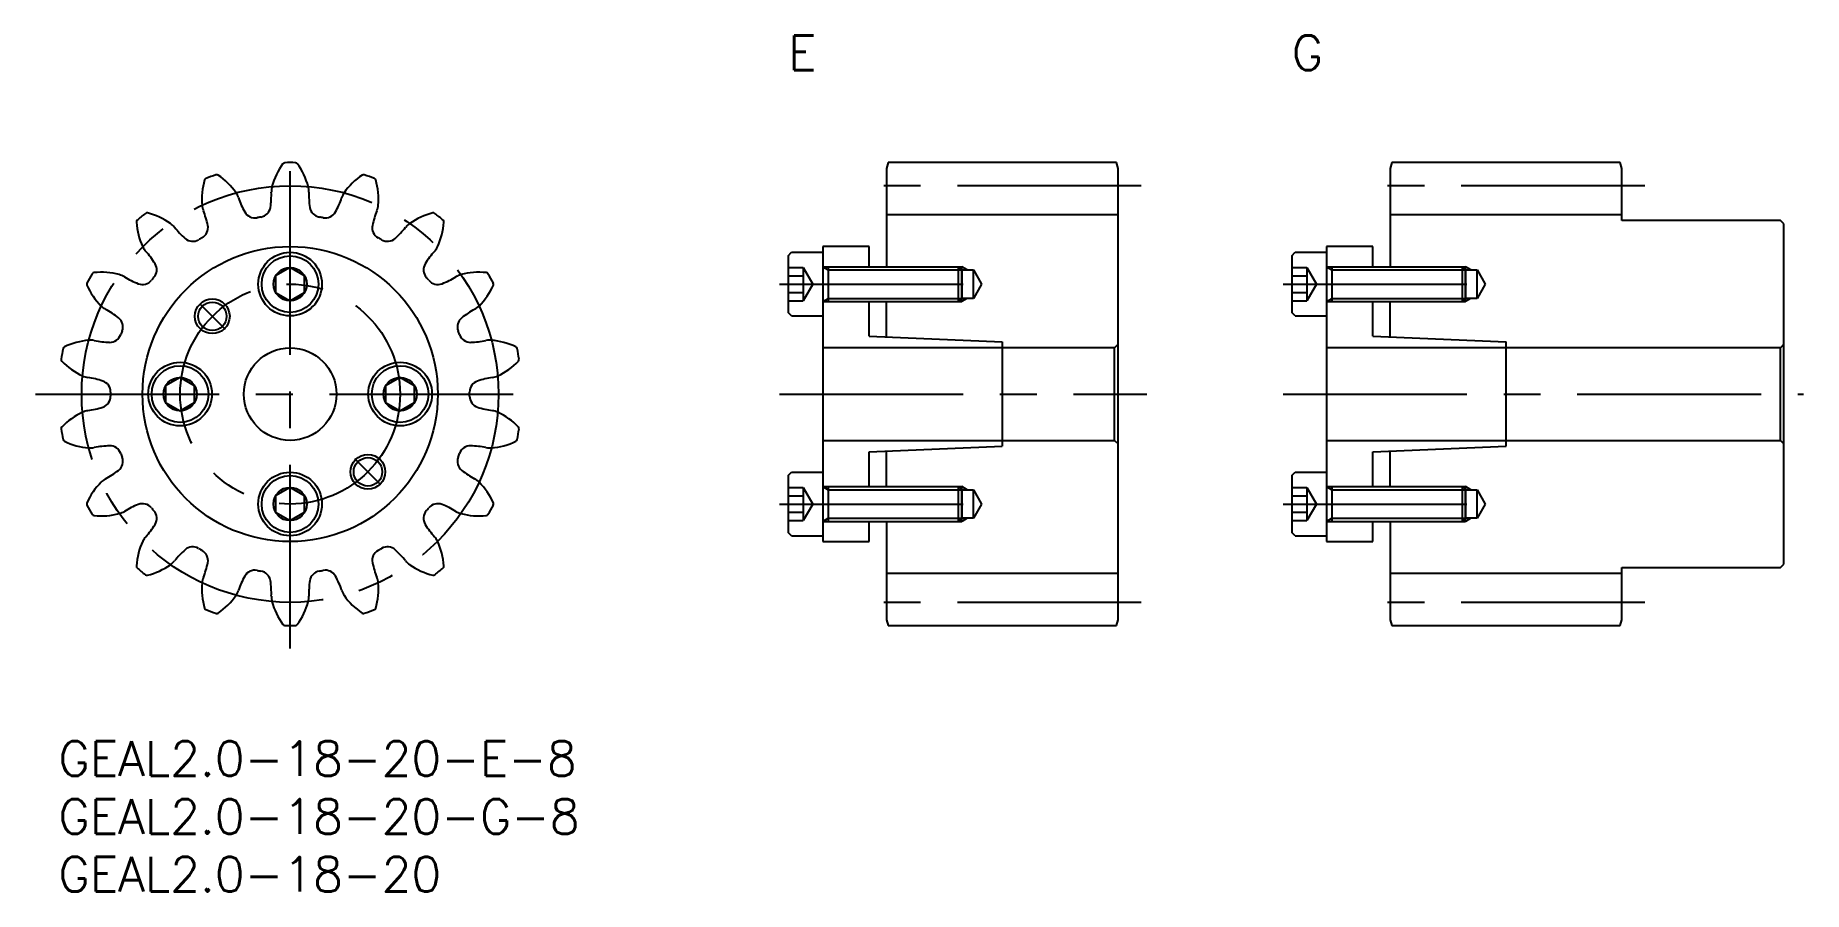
# Model space of a CAD drawing. Extents: x -2 to 151, y -13 to 61.
import ezdxf

# ---------------------------------------------------------------- set-up
doc = ezdxf.new("R2010")
doc.units = 0
doc.header["$LTSCALE"] = 0.5
doc.linetypes.add('CENTER', pattern=[50.8, 31.75, -6.35, 6.35, -6.35])
for name, color, linetype in [('MSM_CENTER', 1, 'CENTER'), ('MSM_CONTINUOUS', 7, 'CONTINUOUS'), ('MSM_NARROW', 5, 'CONTINUOUS'), ('MSM_PART_NUMBER', 7, 'CONTINUOUS')]:
    doc.layers.add(name, color=color, linetype=linetype)
doc.styles.get("Standard").update_dxf_attribs({"font": 'txt.shx', "height": 1, "bigfont": 'bigfont.shx'})

# ---------------------------------------------------------------- blocks, each defined once
blk = doc.blocks.new('*U3')
at = {"layer": 'MSM_PART_NUMBER'}
blk.add_text('GEAL2.0-18-20-G-8', height=3, dxfattribs=at).set_placement((0, -8))
blk = doc.blocks.new('*U4')
at = {"layer": 'MSM_PART_NUMBER'}
blk.add_text('GEAL2.0-18-20-E-8', height=3, dxfattribs=at).set_placement((0, -3))
blk = doc.blocks.new('*U5')
at = {"layer": 'MSM_PART_NUMBER'}
blk.add_text('GEAL2.0-18-20', height=3, dxfattribs=at).set_placement((0, -13))
blk = doc.blocks.new('*U6')
at = {"layer": 'MSM_PART_NUMBER'}
blk.add_text('E', height=3, dxfattribs=at).set_placement((63, 58))
blk = doc.blocks.new('*U7')
at = {"layer": 'MSM_PART_NUMBER'}
blk.add_text('G', height=3, dxfattribs=at).set_placement((106.5, 58))

msp = doc.modelspace()

# ---------------------------------------------------------------- linework, layer by layer
at = {"layer": 'MSM_CENTER'}
for p, q in [((20, 8), (20, 52)), ((93.5, 48), (69.5, 48)), ((137, 48), (113, 48)), ((62.25, 39.5), (80.12, 39.5)), ((105.75, 39.5), (123.62, 39.5)), ((12.17, 37.83), (14.4, 35.6)), ((-2, 30), (42, 30)), ((62.25, 30), (93.99, 30)), ((105.75, 30), (150.7, 30)), ((27.83, 22.17), (25.6, 24.4)), ((62.25, 20.5), (80.12, 20.5)), ((105.75, 20.5), (123.62, 20.5)), ((93.5, 12), (69.5, 12)), ((137, 12), (113, 12))]:
    msp.add_line(p, q, dxfattribs=at)
for radius in [18, 9.5]:
    msp.add_circle((20, 30), radius, dxfattribs=at)
at = {"layer": 'MSM_CONTINUOUS'}
for p, q in [((71.63, 50), (71.5, 49.5)), ((71.5, 49.5), (71.5, 41)), ((91.37, 50), (71.63, 50)), ((91.5, 49.5), (91.37, 50)), ((91.5, 10.5), (91.5, 49.5)), ((115.13, 50), (115, 49.5)), ((115, 49.5), (115, 41)), ((134.87, 50), (115.13, 50)), ((135, 49.5), (134.87, 50)), ((135, 45), (135, 49.5)), ((91.5, 45.5), (71.5, 45.5)), ((135, 45.5), (115, 45.5)), ((148.7, 45), (135, 45)), ((149, 44.7), (148.7, 45)), ((149, 15.3), (149, 44.7)), ((63, 41.95), (63.3, 42.25)), ((63, 41.95), (63, 37.05)), ((63.3, 42.25), (66, 42.25)), ((66, 42.75), (66, 17.25)), ((70, 42.75), (66, 42.75)), ((70, 41), (70, 42.75)), ((106.5, 41.95), (106.8, 42.25)), ((106.5, 41.95), (106.5, 37.05)), ((106.8, 42.25), (109.5, 42.25)), ((109.5, 42.75), (109.5, 17.25)), ((113.5, 42.75), (109.5, 42.75)), ((113.5, 41), (113.5, 42.75)), ((20, 40.94), (18.75, 40.22)), ((18.75, 40.22), (18.75, 38.78)), ((21.25, 40.22), (20, 40.94)), ((21.25, 38.78), (21.25, 40.22)), ((63, 40.94), (64.3, 40.94)), ((63, 40.22), (64.3, 40.22)), ((64.3, 40.94), (64.3, 38.06)), ((64.3, 40.94), (65.13, 39.5)), ((66, 41), (77.73, 41)), ((66.47, 41), (66.47, 38)), ((77.73, 38), (77.73, 41)), ((77.73, 41), (78, 40.73)), ((78, 40.73), (79, 40.73)), ((78, 40.73), (78, 38.27)), ((79, 38.27), (79, 40.73)), ((79, 40.73), (79.71, 39.5)), ((106.5, 40.94), (107.8, 40.94)), ((106.5, 40.22), (107.8, 40.22)), ((107.8, 40.94), (107.8, 38.06)), ((107.8, 40.94), (108.63, 39.5)), ((109.5, 41), (121.23, 41)), ((109.97, 41), (109.97, 38)), ((121.23, 38), (121.23, 41)), ((121.23, 41), (121.5, 40.73)), ((121.5, 40.73), (122.5, 40.73)), ((121.5, 40.73), (121.5, 38.27)), ((122.5, 38.27), (122.5, 40.73)), ((122.5, 40.73), (123.21, 39.5)), ((18.75, 38.78), (20, 38.06)), ((20, 38.06), (21.25, 38.78)), ((63, 38.78), (64.3, 38.78)), ((65.13, 39.5), (64.3, 38.06)), ((78, 38.27), (77.73, 38)), ((79, 38.27), (78, 38.27)), ((79.71, 39.5), (79, 38.27)), ((106.5, 38.78), (107.8, 38.78)), ((108.63, 39.5), (107.8, 38.06)), ((121.5, 38.27), (121.23, 38)), ((122.5, 38.27), (121.5, 38.27)), ((123.21, 39.5), (122.5, 38.27)), ((63, 38.06), (64.3, 38.06)), ((63.3, 36.75), (63, 37.05)), ((63.3, 36.75), (66, 36.75)), ((66, 38), (77.73, 38)), ((70, 35), (70, 38)), ((71.5, 34.93), (71.5, 38)), ((106.5, 38.06), (107.8, 38.06)), ((106.8, 36.75), (106.5, 37.05)), ((106.8, 36.75), (109.5, 36.75)), ((109.5, 38), (121.23, 38)), ((113.5, 35), (113.5, 38)), ((115, 34.93), (115, 38)), ((91.2, 34), (66, 34)), ((70, 35), (81.5, 34.5)), ((81.5, 34.5), (81.5, 25.5)), ((91.5, 34.3), (91.2, 34)), ((91.2, 26), (91.2, 34)), ((148.7, 34), (109.5, 34)), ((113.5, 35), (125, 34.5)), ((125, 25.5), (125, 34.5)), ((149, 34.3), (148.7, 34)), ((148.7, 26), (148.7, 34)), ((10.5, 31.44), (9.25, 30.72)), ((9.25, 30.72), (9.25, 29.28)), ((11.75, 30.72), (10.5, 31.44)), ((11.75, 29.28), (11.75, 30.72)), ((29.5, 31.44), (28.25, 30.72)), ((28.25, 30.72), (28.25, 29.28)), ((30.75, 30.72), (29.5, 31.44)), ((30.75, 29.28), (30.75, 30.72)), ((9.25, 29.28), (10.5, 28.56)), ((10.5, 28.56), (11.75, 29.28)), ((28.25, 29.28), (29.5, 28.56)), ((29.5, 28.56), (30.75, 29.28)), ((66, 26), (91.2, 26)), ((91.2, 26), (91.5, 25.7)), ((109.5, 26), (148.7, 26)), ((148.7, 26), (149, 25.7)), ((70, 25), (81.5, 25.5)), ((70, 22), (70, 25)), ((71.5, 22), (71.5, 25.07)), ((113.5, 25), (125, 25.5)), ((113.5, 22), (113.5, 25)), ((115, 22), (115, 25.07)), ((63, 22.95), (63.3, 23.25)), ((63, 22.95), (63, 18.05)), ((63.3, 23.25), (66, 23.25)), ((106.5, 22.95), (106.8, 23.25)), ((106.5, 22.95), (106.5, 18.05)), ((106.8, 23.25), (109.5, 23.25)), ((20, 21.94), (18.75, 21.22)), ((21.25, 21.22), (20, 21.94)), ((63, 21.94), (64.3, 21.94)), ((64.3, 21.94), (64.3, 19.06)), ((64.3, 21.94), (65.13, 20.5)), ((66, 22), (77.73, 22)), ((66.47, 22), (66.47, 19)), ((77.73, 19), (77.73, 22)), ((77.73, 22), (78, 21.73)), ((78, 21.73), (79, 21.73)), ((78, 21.73), (78, 19.27)), ((79, 19.27), (79, 21.73)), ((79, 21.73), (79.71, 20.5)), ((106.5, 21.94), (107.8, 21.94)), ((107.8, 21.94), (107.8, 19.06)), ((107.8, 21.94), (108.63, 20.5)), ((109.5, 22), (121.23, 22)), ((109.97, 22), (109.97, 19)), ((121.23, 19), (121.23, 22)), ((121.23, 22), (121.5, 21.73)), ((121.5, 21.73), (122.5, 21.73)), ((121.5, 21.73), (121.5, 19.27)), ((122.5, 19.27), (122.5, 21.73)), ((122.5, 21.73), (123.21, 20.5)), ((18.75, 21.22), (18.75, 19.78)), ((21.25, 19.78), (21.25, 21.22)), ((63, 21.22), (64.3, 21.22)), ((65.13, 20.5), (64.3, 19.06)), ((79.71, 20.5), (79, 19.27)), ((106.5, 21.22), (107.8, 21.22)), ((108.63, 20.5), (107.8, 19.06)), ((123.21, 20.5), (122.5, 19.27)), ((18.75, 19.78), (20, 19.06)), ((20, 19.06), (21.25, 19.78)), ((63, 19.78), (64.3, 19.78)), ((63, 19.06), (64.3, 19.06)), ((66, 19), (77.73, 19)), ((70, 17.25), (70, 19)), ((71.5, 19), (71.5, 10.5)), ((78, 19.27), (77.73, 19)), ((79, 19.27), (78, 19.27)), ((106.5, 19.78), (107.8, 19.78)), ((106.5, 19.06), (107.8, 19.06)), ((109.5, 19), (121.23, 19)), ((113.5, 17.25), (113.5, 19)), ((115, 19), (115, 10.5)), ((121.5, 19.27), (121.23, 19)), ((122.5, 19.27), (121.5, 19.27)), ((63.3, 17.75), (63, 18.05)), ((63.3, 17.75), (66, 17.75)), ((66, 17.25), (70, 17.25)), ((106.8, 17.75), (106.5, 18.05)), ((106.8, 17.75), (109.5, 17.75)), ((109.5, 17.25), (113.5, 17.25)), ((148.7, 15), (149, 15.3)), ((91.5, 14.5), (71.5, 14.5)), ((135, 14.5), (115, 14.5)), ((135, 10.5), (135, 15)), ((135, 15), (148.7, 15)), ((71.5, 10.5), (71.63, 10)), ((71.63, 10), (91.37, 10)), ((91.37, 10), (91.5, 10.5)), ((115, 10.5), (115.13, 10)), ((115.13, 10), (134.87, 10)), ((134.87, 10), (135, 10.5))]:
    msp.add_line(p, q, dxfattribs=at)
for centre, radius in [((20, 30), 12.75), ((20, 39.5), 2.75), ((20, 39.5), 2.45), ((20, 39.5), 1.44), ((13.28, 36.72), 1.23), ((20, 30), 4), ((10.5, 30), 2.75), ((10.5, 30), 2.45), ((29.5, 30), 2.75), ((29.5, 30), 2.45), ((10.5, 30), 1.44), ((29.5, 30), 1.44), ((26.72, 23.28), 1.23), ((20, 20.5), 2.75), ((20, 20.5), 2.45), ((20, 20.5), 1.44)]:
    msp.add_circle(centre, radius, dxfattribs=at)
for centre, radius, start, end in [((20, 30), 20, 108.6672, 111.3328), ((13.66, 48.76), 0.2, 56.0843, 108.6672), ((10.43, 43.95), 6, 35, 56.0843), ((24.23, 46.38), 6, 143.9157, 165), ((19.54, 49.79), 0.2, 91.3328, 143.9157), ((20, 30), 20, 88.6672, 91.3328), ((20.46, 49.79), 0.2, 36.0843, 88.6672), ((15.77, 46.38), 6, 15, 36.0843), ((29.57, 43.95), 6, 123.9157, 145), ((26.34, 48.76), 0.2, 71.3327, 123.9157), ((20, 30), 20, 68.6672, 71.3328), ((18.37, 46.84), 6, 163.9157, 185), ((12.8, 48.44), 0.2, 111.3327, 163.9157), ((14.01, 46.46), 1.62, 17.9862, 35), ((11.18, 47.2), 7.2, 351.4534, 2.0138), ((20, 47.51), 1.62, 165, 182.0138), ((20, 47.51), 1.62, 357.9862, 15), ((28.82, 47.2), 7.2, 177.9862, 188.5466), ((25.99, 46.46), 1.62, 145, 162.0138), ((27.2, 48.44), 0.2, 16.0843, 68.6672), ((21.63, 46.84), 6, 355, 16.0843), ((14.01, 46.46), 1.62, 185, 202.0138), ((5.83, 43.15), 7.2, 11.4534, 22.0138), ((22.4, 49.18), 7.2, 197.9862, 208.5466), ((17.31, 46.28), 1, 279.3742, 351.4534), ((22.69, 46.28), 1, 188.5466, 260.6258), ((17.6, 49.18), 7.2, 331.4534, 342.0138), ((34.17, 43.15), 7.2, 157.9862, 168.5466), ((25.99, 46.46), 1.62, 337.9862, 355), ((6.92, 44.87), 0.2, 131.3327, 183.9157), ((12.71, 45.26), 6, 183.9157, 205), ((20, 30), 20, 128.6672, 131.3328), ((7.63, 45.46), 0.2, 76.0843, 128.6672), ((6.23, 39.83), 6, 55, 76.0843), ((8.74, 43.41), 1.62, 37.9862, 55), ((15.7, 48.85), 7.2, 217.9862, 228.5466), ((11.91, 44.38), 1, 299.3742, 11.4534), ((16.96, 46.22), 1, 208.5466, 280.6258), ((20, 30), 15.5, 99.3742, 100.6258), ((20, 30), 15.5, 79.3742, 80.6258), ((23.04, 46.22), 1, 259.3742, 331.4534), ((28.09, 44.38), 1, 168.5466, 240.6258), ((24.3, 48.85), 7.2, 311.4534, 322.0138), ((31.26, 43.41), 1.62, 125, 142.0138), ((33.77, 39.83), 6, 103.9157, 125), ((32.37, 45.46), 0.2, 51.3328, 103.9157), ((20, 30), 20, 48.6672, 51.3328), ((27.29, 45.26), 6, 335, 356.0843), ((33.08, 44.87), 0.2, 356.0843, 48.6672), ((11.59, 44.2), 1, 228.5466, 300.6258), ((20, 30), 15.5, 119.3742, 120.6258), ((20, 30), 15.5, 59.3742, 60.6258), ((28.41, 44.2), 1, 239.3742, 311.4534), ((8.74, 43.41), 1.62, 205, 222.0138), ((2.19, 37.51), 7.2, 31.4534, 42.0138), ((7.48, 40.74), 1, 319.3742, 31.4534), ((32.52, 40.74), 1, 148.5466, 220.6258), ((37.81, 37.51), 7.2, 137.9862, 148.5466), ((31.26, 43.41), 1.62, 317.9862, 335), ((20, 30), 20, 148.6672, 151.3328), ((3.09, 40.3), 0.2, 96.0843, 148.6672), ((3.7, 34.53), 6, 75, 96.0843), ((4.83, 38.76), 1.62, 57.9862, 75), ((9.51, 46.24), 7.2, 237.9862, 248.5466), ((7.25, 40.47), 1, 248.5466, 320.6258), ((20, 30), 15.5, 139.3742, 140.6258), ((20, 30), 15.5, 39.3742, 40.6258), ((32.75, 40.47), 1, 219.3742, 291.4534), ((30.49, 46.24), 7.2, 291.4534, 302.0138), ((35.17, 38.76), 1.62, 105, 122.0138), ((36.3, 34.53), 6, 83.9157, 105), ((36.91, 40.3), 0.2, 31.3327, 83.9157), ((20, 30), 20, 28.6672, 31.3328), ((2.63, 39.5), 0.2, 151.3327, 203.9157), ((7.93, 41.85), 6, 203.9157, 225), ((32.07, 41.85), 6, 315, 336.0843), ((37.37, 39.5), 0.2, 336.0843, 28.6672), ((4.83, 38.76), 1.62, 225, 242.0138), ((0.69, 30.96), 7.2, 51.4534, 62.0138), ((39.31, 30.96), 7.2, 117.9862, 128.5466), ((35.17, 38.76), 1.62, 297.9862, 315), ((4.43, 35.47), 1, 268.5466, 340.6258), ((4.56, 35.81), 1, 339.3742, 51.4534), ((20, 30), 15.5, 159.3742, 160.6258), ((35.44, 35.81), 1, 128.5466, 200.6258), ((20, 30), 15.5, 19.3742, 20.6258), ((35.57, 35.47), 1, 199.3742, 271.4534), ((20, 30), 20, 168.6672, 171.3328), ((0.59, 33.89), 0.2, 116.0843, 168.6672), ((3.14, 28.68), 6, 95, 116.0843), ((2.75, 33.04), 1.62, 77.9862, 95), ((4.59, 41.67), 7.2, 257.9862, 268.5466), ((35.41, 41.67), 7.2, 271.4534, 282.0138), ((37.25, 33.04), 1.62, 85, 102.0138), ((36.86, 28.68), 6, 63.9157, 85), ((39.41, 33.89), 0.2, 11.3327, 63.9157), ((20, 30), 20, 8.6672, 11.3328), ((0.43, 32.98), 0.2, 171.3327, 223.9157), ((4.6, 37.01), 6, 223.9157, 245), ((35.4, 37.01), 6, 295, 316.0843), ((39.57, 32.98), 0.2, 316.0843, 8.6672), ((2.75, 33.04), 1.62, 245, 262.0138), ((1.53, 24.3), 7.2, 71.4534, 82.0138), ((3.5, 30.18), 1, 359.3742, 71.4534), ((36.5, 30.18), 1, 108.5466, 180.6258), ((38.47, 24.3), 7.2, 97.9862, 108.5466), ((37.25, 33.04), 1.62, 277.9862, 295), ((3.5, 29.82), 1, 288.5466, 0.6258), ((20, 30), 15.5, 179.3742, 180.6258), ((20, 30), 15.5, 359.3742, 0.6258), ((36.5, 29.82), 1, 179.3742, 251.4534), ((4.6, 22.99), 6, 115, 136.0843), ((2.75, 26.96), 1.62, 97.9862, 115), ((1.53, 35.7), 7.2, 277.9862, 288.5466), ((38.47, 35.7), 7.2, 251.4534, 262.0138), ((37.25, 26.96), 1.62, 65, 82.0138), ((35.4, 22.99), 6, 43.9157, 65), ((0.43, 27.02), 0.2, 136.0843, 188.6672), ((20, 30), 20, 188.6672, 191.3328), ((0.59, 26.11), 0.2, 191.3327, 243.9157), ((39.41, 26.11), 0.2, 296.0843, 348.6672), ((20, 30), 20, 348.6672, 351.3328), ((39.57, 27.02), 0.2, 351.3327, 43.9157), ((3.14, 31.32), 6, 243.9157, 265), ((2.75, 26.96), 1.62, 265, 282.0138), ((4.59, 18.33), 7.2, 91.4534, 102.0138), ((4.43, 24.53), 1, 19.3742, 91.4534), ((4.56, 24.19), 1, 308.5466, 20.6258), ((20, 30), 15.5, 199.3742, 200.6258), ((35.44, 24.19), 1, 159.3742, 231.4534), ((20, 30), 15.5, 339.3742, 340.6258), ((35.57, 24.53), 1, 88.5466, 160.6258), ((35.41, 18.33), 7.2, 77.9862, 88.5466), ((37.25, 26.96), 1.62, 257.9862, 275), ((36.86, 31.32), 6, 275, 296.0843), ((0.69, 29.04), 7.2, 297.9862, 308.5466), ((39.31, 29.04), 7.2, 231.4534, 242.0138), ((7.93, 18.15), 6, 135, 156.0843), ((4.83, 21.24), 1.62, 117.9862, 135), ((35.17, 21.24), 1.62, 45, 62.0138), ((32.07, 18.15), 6, 23.9157, 45), ((2.63, 20.5), 0.2, 156.0843, 208.6672), ((20, 30), 20, 208.6672, 211.3328), ((4.83, 21.24), 1.62, 285, 302.0138), ((9.51, 13.76), 7.2, 111.4534, 122.0138), ((7.25, 19.53), 1, 39.3742, 111.4534), ((20, 30), 15.5, 219.3742, 220.6258), ((7.48, 19.26), 1, 328.5466, 40.6258), ((32.52, 19.26), 1, 139.3742, 211.4534), ((20, 30), 15.5, 319.3742, 320.6258), ((32.75, 19.53), 1, 68.5466, 140.6258), ((30.49, 13.76), 7.2, 57.9862, 68.5466), ((35.17, 21.24), 1.62, 237.9862, 255), ((20, 30), 20, 328.6672, 331.3328), ((37.37, 20.5), 0.2, 331.3327, 23.9157), ((3.09, 19.7), 0.2, 211.3327, 263.9157), ((3.7, 25.47), 6, 263.9157, 285), ((2.19, 22.49), 7.2, 317.9862, 328.5466), ((37.81, 22.49), 7.2, 211.4534, 222.0138), ((36.3, 25.47), 6, 255, 276.0843), ((36.91, 19.7), 0.2, 276.0843, 328.6672), ((12.71, 14.74), 6, 155, 176.0843), ((8.74, 16.59), 1.62, 137.9862, 155), ((11.59, 15.8), 1, 59.3742, 131.4534), ((28.41, 15.8), 1, 48.5466, 120.6258), ((31.26, 16.59), 1.62, 25, 42.0138), ((27.29, 14.74), 6, 3.9157, 25), ((8.74, 16.59), 1.62, 305, 322.0138), ((15.7, 11.15), 7.2, 131.4534, 142.0138), ((20, 30), 15.5, 239.3742, 240.6258), ((11.91, 15.62), 1, 348.5466, 60.6258), ((5.83, 16.85), 7.2, 337.9862, 348.5466), ((28.09, 15.62), 1, 119.3742, 191.4534), ((34.17, 16.85), 7.2, 191.4534, 202.0138), ((20, 30), 15.5, 299.3742, 300.6258), ((24.3, 11.15), 7.2, 37.9862, 48.5466), ((31.26, 16.59), 1.62, 217.9862, 235), ((6.92, 15.13), 0.2, 176.0843, 228.6672), ((20, 30), 20, 228.6672, 231.3328), ((7.63, 14.54), 0.2, 231.3327, 283.9157), ((6.23, 20.17), 6, 283.9157, 305), ((14.01, 13.54), 1.62, 157.9862, 175), ((22.4, 10.82), 7.2, 151.4534, 162.0138), ((16.96, 13.78), 1, 79.3742, 151.4534), ((20, 30), 15.5, 259.3742, 260.6258), ((17.31, 13.72), 1, 8.5466, 80.6258), ((11.18, 12.8), 7.2, 357.9862, 8.5466), ((28.82, 12.8), 7.2, 171.4534, 182.0138), ((22.69, 13.72), 1, 99.3742, 171.4534), ((20, 30), 15.5, 279.3742, 280.6258), ((23.04, 13.78), 1, 28.5466, 100.6258), ((17.6, 10.82), 7.2, 17.9862, 28.5466), ((25.99, 13.54), 1.62, 5, 22.0138), ((33.77, 20.17), 6, 235, 256.0843), ((32.37, 14.54), 0.2, 256.0843, 308.6672), ((20, 30), 20, 308.6672, 311.3328), ((33.08, 15.13), 0.2, 311.3327, 3.9157), ((18.37, 13.16), 6, 175, 196.0843), ((10.43, 16.05), 6, 303.9157, 325), ((14.01, 13.54), 1.62, 325, 342.0138), ((20, 12.49), 1.62, 177.9862, 195), ((20, 12.49), 1.62, 345, 2.0138), ((25.99, 13.54), 1.62, 197.9862, 215), ((29.57, 16.05), 6, 215, 236.0843), ((21.63, 13.16), 6, 343.9157, 5), ((12.8, 11.56), 0.2, 196.0843, 248.6672), ((20, 30), 20, 248.6672, 251.3328), ((13.66, 11.24), 0.2, 251.3327, 303.9157), ((24.23, 13.62), 6, 195, 216.0843), ((15.77, 13.62), 6, 323.9157, 345), ((26.34, 11.24), 0.2, 236.0843, 288.6672), ((20, 30), 20, 288.6672, 291.3328), ((27.2, 11.56), 0.2, 291.3327, 343.9157), ((19.54, 10.21), 0.2, 216.0843, 268.6672), ((20, 30), 20, 268.6672, 271.3328), ((20.46, 10.21), 0.2, 271.3327, 323.9157)]:
    msp.add_arc(centre, radius, start, end, dxfattribs=at)
at = {"layer": 'MSM_NARROW'}
for p, q in [((66, 41), (66.47, 40.73)), ((66.47, 40.73), (78, 40.73)), ((77.73, 41), (78, 41)), ((78, 38), (78, 41)), ((78.47, 40.73), (78, 41)), ((109.5, 41), (109.97, 40.73)), ((109.97, 40.73), (121.5, 40.73)), ((121.23, 41), (121.5, 41)), ((121.5, 38), (121.5, 41)), ((121.97, 40.73), (121.5, 41)), ((66, 38), (66.47, 38.27)), ((66.47, 38.27), (78, 38.27)), ((78.47, 38.27), (78, 38)), ((109.5, 38), (109.97, 38.27)), ((109.97, 38.27), (121.5, 38.27)), ((121.97, 38.27), (121.5, 38)), ((77.73, 38), (78, 38)), ((121.23, 38), (121.5, 38)), ((66, 22), (66.47, 21.73)), ((66.47, 21.73), (78, 21.73)), ((77.73, 22), (78, 22)), ((78, 19), (78, 22)), ((78.47, 21.73), (78, 22)), ((109.5, 22), (109.97, 21.73)), ((109.97, 21.73), (121.5, 21.73)), ((121.23, 22), (121.5, 22)), ((121.5, 19), (121.5, 22)), ((121.97, 21.73), (121.5, 22)), ((66, 19), (66.47, 19.27)), ((66.47, 19.27), (78, 19.27)), ((77.73, 19), (78, 19)), ((78.47, 19.27), (78, 19)), ((109.5, 19), (109.97, 19.27)), ((109.97, 19.27), (121.5, 19.27)), ((121.23, 19), (121.5, 19)), ((121.97, 19.27), (121.5, 19))]:
    msp.add_line(p, q, dxfattribs=at)
for centre in [(13.28, 36.72), (26.72, 23.28)]:
    msp.add_circle(centre, 1.5, dxfattribs=at)

# ---------------------------------------------------------------- block references
at = {"layer": 'MSM_CONTINUOUS'}
for name in ['*U6', '*U7', '*U4', '*U3', '*U5']:
    msp.add_blockref(name, (0, 0), dxfattribs=at)

doc.saveas('drawing.dxf')
